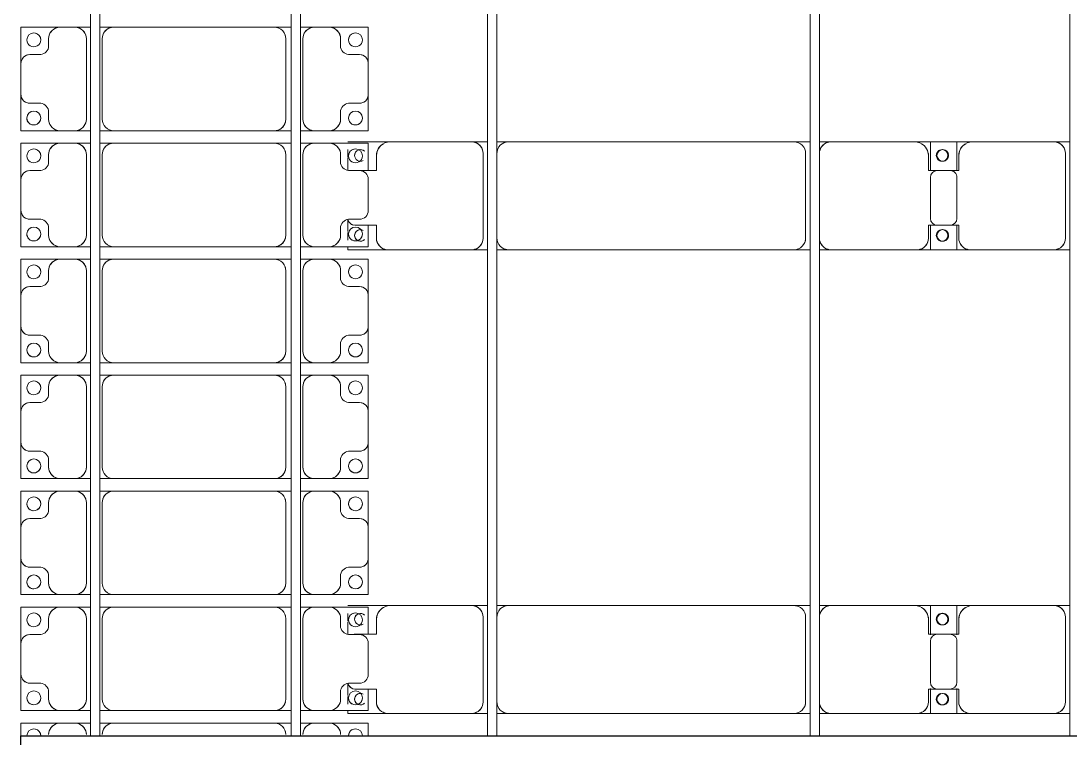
# Model space of a CAD drawing. Header units: millimetres. Extents: x -248177 to 167033, y 156986 to 268923.
# Drawn here: x -241154 to -236632, y 190400 to 193500 of the extents above; entities that cross this region are included whole.
import ezdxf

# ---------------------------------------------------------------- set-up
doc = ezdxf.new("R2010")
doc.units = ezdxf.units.MM
for name, color, linetype, lineweight in [('A-DETL-MBND', 5, 'Continuous', 9), ('A-GENM', 13, 'Continuous', 9), ('S-BEAM', 12, 'Continuous', 9)]:
    doc.layers.add(name, color=color, linetype=linetype, lineweight=lineweight)

# ---------------------------------------------------------------- blocks, each defined once
blk = doc.blocks.new('Dai phaodi lai - DẢI PHAO ĐI LẠI-17681-BỐ TRÍ KHUNG KẾT CẤU BÈ PIN 02')
at = {"layer": 'A-GENM', "color": 7}
for p, q in [((41276.8, 748.4), (41433.1, 748.4)), ((41276.8, 579.3), (41276.8, 748.4)), ((41276.8, 748.4), (41276.8, 579.3)), ((41433.1, 748.4), (41276.8, 748.4)), ((41566.9, 748.4), (41433.1, 748.4)), ((41566.9, 748.4), (41723.2, 748.4)), ((41723.2, 748.4), (41566.9, 748.4)), ((41723.2, 748.4), (41723.2, 579.3)), ((41723.2, 579.3), (41723.2, 748.4)), ((41776.8, 748.4), (41894.6, 748.4)), ((41776.8, 579.3), (41776.8, 748.4)), ((41776.8, 748.4), (41776.8, 579.3)), ((41894.6, 748.4), (41776.8, 748.4)), ((42066.9, 748.4), (41933.1, 748.4)), ((42131.1, 748.4), (42223.2, 748.4)), ((42223.2, 748.4), (42131.1, 748.4)), ((42223.2, 748.4), (42223.2, 579.3)), ((42223.2, 579.3), (42223.2, 748.4)), ((42276.8, 748.4), (42433.1, 748.4)), ((42276.8, 579.3), (42276.8, 748.4)), ((42276.8, 748.4), (42276.8, 579.3)), ((42433.1, 748.4), (42276.8, 748.4)), ((42566.9, 748.4), (42433.1, 748.4)), ((42566.9, 748.4), (42723.2, 748.4)), ((42723.2, 748.4), (42566.9, 748.4)), ((42723.2, 748.4), (42723.2, 579.3)), ((42723.2, 579.3), (42723.2, 748.4)), ((42776.8, 748.4), (42933.1, 748.4)), ((42776.8, 579.3), (42776.8, 748.4)), ((42776.8, 748.4), (42776.8, 579.3)), ((42933.1, 748.4), (42776.8, 748.4)), ((43066.9, 748.4), (42933.1, 748.4)), ((43066.9, 748.4), (43223.2, 748.4)), ((43223.2, 748.4), (43066.9, 748.4)), ((43223.2, 748.4), (43223.2, 579.3)), ((43223.2, 579.3), (43223.2, 748.4)), ((43276.8, 748.4), (43433.1, 748.4)), ((43276.8, 579.3), (43276.8, 748.4)), ((43276.8, 748.4), (43276.8, 579.3)), ((43433.1, 748.4), (43276.8, 748.4)), ((43566.9, 748.4), (43433.1, 748.4)), ((43566.9, 748.4), (43723.2, 748.4)), ((43723.2, 748.4), (43566.9, 748.4)), ((43723.2, 748.4), (43723.2, 579.3)), ((43723.2, 579.3), (43723.2, 748.4)), ((43776.8, 748.4), (43893.8, 748.4)), ((43776.8, 579.3), (43776.8, 748.4)), ((43776.8, 748.4), (43776.8, 579.3)), ((43893.8, 748.4), (43776.8, 748.4)), ((44066.9, 748.4), (43933.1, 748.4)), ((44130.2, 748.4), (44223.2, 748.4)), ((44223.2, 748.4), (44130.2, 748.4)), ((44223.2, 748.4), (44223.2, 579.3)), ((44223.2, 579.3), (44223.2, 748.4)), ((44276.8, 748.4), (44331.2, 748.4)), ((44276.8, 579.3), (44276.8, 748.4)), ((44276.8, 748.4), (44276.8, 579.3)), ((44331.2, 748.4), (44276.8, 748.4)), ((41395.1, 710.4), (41395.1, 670.7)), ((41604.9, 670.7), (41604.9, 710.4)), ((41895.1, 710.4), (41895.1, 670.7)), ((42104.9, 670.7), (42104.9, 710.4)), ((42395.1, 710.4), (42395.1, 670.7)), ((42604.9, 670.7), (42604.9, 710.4)), ((42895.1, 710.4), (42895.1, 670.7)), ((43104.9, 670.7), (43104.9, 710.4)), ((43395.1, 710.4), (43395.1, 670.7)), ((43604.9, 670.7), (43604.9, 710.4)), ((43895.1, 710.4), (43895.1, 670.7)), ((44104.9, 670.7), (44104.9, 710.4)), ((41364.3, 629.3), (41326.8, 629.3)), ((41673.2, 629.3), (41635.7, 629.3)), ((41864.3, 629.3), (41826.8, 629.3)), ((42173.2, 629.3), (42135.7, 629.3)), ((42364.3, 629.3), (42326.8, 629.3)), ((42673.2, 629.3), (42635.7, 629.3)), ((42864.3, 629.3), (42826.8, 629.3)), ((43173.2, 629.3), (43135.7, 629.3)), ((43364.3, 629.3), (43326.8, 629.3)), ((43673.2, 629.3), (43635.7, 629.3)), ((43864.3, 629.3), (43826.8, 629.3)), ((44173.2, 629.3), (44135.7, 629.3)), ((41276.8, 579.3), (41276.8, 516.7)), ((41723.2, 516.7), (41723.2, 579.3)), ((41776.8, 579.3), (41776.8, 516.7)), ((42223.2, 516.7), (42223.2, 579.3)), ((42276.8, 579.3), (42276.8, 516.7)), ((42723.2, 516.7), (42723.2, 579.3)), ((42776.8, 579.3), (42776.8, 516.7)), ((43223.2, 516.7), (43223.2, 579.3)), ((43276.8, 579.3), (43276.8, 516.7)), ((43723.2, 516.7), (43723.2, 579.3)), ((43776.8, 579.3), (43776.8, 516.7)), ((44223.2, 516.7), (44223.2, 579.3)), ((44276.8, 579.3), (44276.8, 516.7)), ((41276.8, 456.7), (41276.8, 516.7)), ((41276.8, 456.7), (41276.8, 516.7)), ((41723.2, 516.7), (41723.2, 456.7)), ((41723.2, 516.7), (41723.2, 456.7)), ((41776.8, 456.7), (41776.8, 516.7)), ((41776.8, 456.7), (41776.8, 516.7)), ((42223.2, 516.7), (42223.2, 456.7)), ((42223.2, 516.7), (42223.2, 456.7)), ((42276.8, 456.7), (42276.8, 516.7)), ((42276.8, 456.7), (42276.8, 516.7)), ((42723.2, 516.7), (42723.2, 456.7)), ((42723.2, 516.7), (42723.2, 456.7)), ((42776.8, 456.7), (42776.8, 516.7)), ((42776.8, 456.7), (42776.8, 516.7)), ((43223.2, 516.7), (43223.2, 456.7)), ((43223.2, 516.7), (43223.2, 456.7)), ((43276.8, 456.7), (43276.8, 516.7)), ((43276.8, 456.7), (43276.8, 516.7)), ((43723.2, 516.7), (43723.2, 456.7)), ((43723.2, 516.7), (43723.2, 456.7)), ((43776.8, 456.7), (43776.8, 516.7)), ((43776.8, 456.7), (43776.8, 516.7)), ((44223.2, 516.7), (44223.2, 456.7)), ((44223.2, 516.7), (44223.2, 456.7)), ((44276.8, 456.7), (44276.8, 516.7)), ((44276.8, 456.7), (44276.8, 516.7)), ((41326.8, 466.7), (41673.2, 466.7)), ((41826.8, 466.7), (42173.2, 466.7)), ((42326.8, 466.7), (42673.2, 466.7)), ((42826.8, 466.7), (43173.2, 466.7)), ((43326.8, 466.7), (43673.2, 466.7)), ((43826.8, 466.7), (44173.2, 466.7)), ((41276.8, 343.3), (41276.8, 416.7)), ((41276.8, 343.3), (41276.8, 416.7)), ((41723.2, 416.7), (41723.2, 343.3)), ((41723.2, 416.7), (41723.2, 343.3)), ((41776.8, 343.3), (41776.8, 416.7)), ((41776.8, 343.3), (41776.8, 416.7)), ((42223.2, 416.7), (42223.2, 343.3)), ((42223.2, 416.7), (42223.2, 343.3)), ((42276.8, 343.3), (42276.8, 416.7)), ((42276.8, 343.3), (42276.8, 416.7)), ((42723.2, 416.7), (42723.2, 343.3)), ((42723.2, 416.7), (42723.2, 343.3)), ((42776.8, 343.3), (42776.8, 416.7)), ((42776.8, 343.3), (42776.8, 416.7)), ((43223.2, 416.7), (43223.2, 343.3)), ((43223.2, 416.7), (43223.2, 343.3)), ((43276.8, 343.3), (43276.8, 416.7)), ((43276.8, 343.3), (43276.8, 416.7)), ((43723.2, 416.7), (43723.2, 343.3)), ((43723.2, 416.7), (43723.2, 343.3)), ((43776.8, 343.3), (43776.8, 416.7)), ((43776.8, 343.3), (43776.8, 416.7)), ((44223.2, 416.7), (44223.2, 343.3)), ((44223.2, 416.7), (44223.2, 343.3)), ((44276.8, 343.3), (44276.8, 416.7)), ((44276.8, 343.3), (44276.8, 416.7)), ((41673.2, 393.3), (41326.8, 393.3)), ((42173.2, 393.3), (41826.8, 393.3)), ((42673.2, 393.3), (42326.8, 393.3)), ((43173.2, 393.3), (42826.8, 393.3)), ((43673.2, 393.3), (43326.8, 393.3)), ((44173.2, 393.3), (43826.8, 393.3)), ((41276.8, 343.3), (41276.8, -348.3)), ((41723.2, -348.3), (41723.2, 343.3)), ((41776.8, 343.3), (41776.8, -348.3)), ((42223.2, -348.3), (42223.2, 343.3)), ((42276.8, 343.3), (42276.8, -348.3)), ((42723.2, -348.3), (42723.2, 343.3)), ((42776.8, 343.3), (42776.8, -348.3)), ((43223.2, -348.3), (43223.2, 343.3)), ((43276.8, 343.3), (43276.8, -348.3)), ((43723.2, -348.3), (43723.2, 343.3)), ((43776.8, 343.3), (43776.8, -348.3)), ((44223.2, -348.3), (44223.2, 343.3)), ((44276.8, 343.3), (44276.8, -348.3)), ((41276.8, -408.3), (41276.8, -348.3)), ((41276.8, -408.3), (41276.8, -348.3)), ((41723.2, -348.3), (41723.2, -408.3)), ((41723.2, -348.3), (41723.2, -408.3)), ((41776.8, -408.3), (41776.8, -348.3)), ((41776.8, -408.3), (41776.8, -348.3)), ((42223.2, -348.3), (42223.2, -408.3)), ((42223.2, -348.3), (42223.2, -408.3)), ((42276.8, -408.3), (42276.8, -348.3)), ((42276.8, -408.3), (42276.8, -348.3)), ((42723.2, -348.3), (42723.2, -408.3)), ((42723.2, -348.3), (42723.2, -408.3)), ((42776.8, -408.3), (42776.8, -348.3)), ((42776.8, -408.3), (42776.8, -348.3)), ((43223.2, -348.3), (43223.2, -408.3)), ((43223.2, -348.3), (43223.2, -408.3)), ((43276.8, -408.3), (43276.8, -348.3)), ((43276.8, -408.3), (43276.8, -348.3)), ((43723.2, -348.3), (43723.2, -408.3)), ((43723.2, -348.3), (43723.2, -408.3)), ((43776.8, -408.3), (43776.8, -348.3)), ((43776.8, -408.3), (43776.8, -348.3)), ((44223.2, -348.3), (44223.2, -408.3)), ((44223.2, -348.3), (44223.2, -408.3)), ((44276.8, -408.3), (44276.8, -348.3)), ((44276.8, -408.3), (44276.8, -348.3)), ((41326.8, -398.3), (41673.2, -398.3)), ((41826.8, -398.3), (42173.2, -398.3)), ((42326.8, -398.3), (42673.2, -398.3)), ((42826.8, -398.3), (43173.2, -398.3)), ((43326.8, -398.3), (43673.2, -398.3)), ((43826.8, -398.3), (44173.2, -398.3)), ((41276.8, -516.7), (41276.8, -448.3)), ((41276.8, -516.7), (41276.8, -448.3)), ((41723.2, -448.3), (41723.2, -516.7)), ((41723.2, -448.3), (41723.2, -516.7)), ((41776.8, -516.7), (41776.8, -448.3)), ((41776.8, -516.7), (41776.8, -448.3)), ((42223.2, -448.3), (42223.2, -516.7)), ((42223.2, -448.3), (42223.2, -516.7)), ((42276.8, -516.7), (42276.8, -448.3)), ((42276.8, -516.7), (42276.8, -448.3)), ((42723.2, -448.3), (42723.2, -516.7)), ((42723.2, -448.3), (42723.2, -516.7)), ((42776.8, -516.7), (42776.8, -448.3)), ((42776.8, -516.7), (42776.8, -448.3)), ((43223.2, -448.3), (43223.2, -516.7)), ((43223.2, -448.3), (43223.2, -516.7)), ((43276.8, -516.7), (43276.8, -448.3)), ((43276.8, -516.7), (43276.8, -448.3)), ((43723.2, -448.3), (43723.2, -516.7)), ((43723.2, -448.3), (43723.2, -516.7)), ((43776.8, -516.7), (43776.8, -448.3)), ((43776.8, -516.7), (43776.8, -448.3)), ((44223.2, -448.3), (44223.2, -516.7)), ((44223.2, -448.3), (44223.2, -516.7)), ((44276.8, -516.7), (44276.8, -448.3)), ((44276.8, -516.7), (44276.8, -448.3)), ((41673.2, -466.7), (41326.8, -466.7)), ((42173.2, -466.7), (41826.8, -466.7)), ((42673.2, -466.7), (42326.8, -466.7)), ((43173.2, -466.7), (42826.8, -466.7)), ((43673.2, -466.7), (43326.8, -466.7)), ((44173.2, -466.7), (43826.8, -466.7)), ((41276.8, -516.7), (41276.8, -579.3)), ((41723.2, -579.3), (41723.2, -516.7)), ((41776.8, -516.7), (41776.8, -579.3)), ((42223.2, -579.3), (42223.2, -516.7)), ((42276.8, -516.7), (42276.8, -579.3)), ((42723.2, -579.3), (42723.2, -516.7)), ((42776.8, -516.7), (42776.8, -579.3)), ((43223.2, -579.3), (43223.2, -516.7)), ((43276.8, -516.7), (43276.8, -579.3)), ((43723.2, -579.3), (43723.2, -516.7)), ((43776.8, -516.7), (43776.8, -579.3)), ((44223.2, -579.3), (44223.2, -516.7)), ((44276.8, -516.7), (44276.8, -579.3)), ((41276.8, -748.4), (41276.8, -579.3)), ((41276.8, -579.3), (41276.8, -748.4)), ((41723.2, -579.3), (41723.2, -748.4)), ((41723.2, -748.4), (41723.2, -579.3)), ((41776.8, -748.4), (41776.8, -579.3)), ((41776.8, -579.3), (41776.8, -748.4)), ((42223.2, -579.3), (42223.2, -748.4)), ((42223.2, -748.4), (42223.2, -579.3)), ((42276.8, -748.4), (42276.8, -579.3)), ((42276.8, -579.3), (42276.8, -748.4)), ((42723.2, -579.3), (42723.2, -748.4)), ((42723.2, -748.4), (42723.2, -579.3)), ((42776.8, -748.4), (42776.8, -579.3)), ((42776.8, -579.3), (42776.8, -748.4)), ((43223.2, -579.3), (43223.2, -748.4)), ((43223.2, -748.4), (43223.2, -579.3)), ((43276.8, -748.4), (43276.8, -579.3)), ((43276.8, -579.3), (43276.8, -748.4)), ((43723.2, -579.3), (43723.2, -748.4)), ((43723.2, -748.4), (43723.2, -579.3)), ((43776.8, -748.4), (43776.8, -579.3)), ((43776.8, -579.3), (43776.8, -748.4)), ((44223.2, -579.3), (44223.2, -748.4)), ((44223.2, -748.4), (44223.2, -579.3)), ((44276.8, -748.4), (44276.8, -579.3)), ((44276.8, -579.3), (44276.8, -748.4)), ((41326.8, -629.3), (41364.3, -629.3)), ((41635.7, -629.3), (41673.2, -629.3)), ((41826.8, -629.3), (41864.3, -629.3)), ((42135.7, -629.3), (42173.2, -629.3)), ((42326.8, -629.3), (42364.3, -629.3)), ((42635.7, -629.3), (42673.2, -629.3)), ((42826.8, -629.3), (42864.3, -629.3)), ((43135.7, -629.3), (43173.2, -629.3)), ((43326.8, -629.3), (43364.3, -629.3)), ((43635.7, -629.3), (43673.2, -629.3)), ((43826.8, -629.3), (43864.3, -629.3)), ((44135.7, -629.3), (44173.2, -629.3)), ((41395.1, -670.7), (41395.1, -710.4)), ((41604.9, -710.4), (41604.9, -670.7)), ((41895.1, -670.7), (41895.1, -710.4)), ((42104.9, -710.4), (42104.9, -670.7)), ((42395.1, -670.7), (42395.1, -710.4)), ((42604.9, -710.4), (42604.9, -670.7)), ((42895.1, -670.7), (42895.1, -710.4)), ((43104.9, -710.4), (43104.9, -670.7)), ((43395.1, -670.7), (43395.1, -710.4)), ((43604.9, -710.4), (43604.9, -670.7)), ((43895.1, -670.7), (43895.1, -710.4)), ((44104.9, -710.4), (44104.9, -670.7)), ((41433.1, -748.4), (41276.8, -748.4)), ((41276.8, -748.4), (41433.1, -748.4)), ((41433.1, -748.4), (41566.9, -748.4)), ((41723.2, -748.4), (41566.9, -748.4)), ((41566.9, -748.4), (41723.2, -748.4)), ((41933.1, -748.4), (41776.8, -748.4)), ((41776.8, -748.4), (41933.1, -748.4)), ((41933.1, -748.4), (42066.9, -748.4)), ((42223.2, -748.4), (42066.9, -748.4)), ((42066.9, -748.4), (42223.2, -748.4)), ((42433.1, -748.4), (42276.8, -748.4)), ((42276.8, -748.4), (42433.1, -748.4)), ((42433.1, -748.4), (42566.9, -748.4)), ((42723.2, -748.4), (42566.9, -748.4)), ((42566.9, -748.4), (42723.2, -748.4)), ((42933.1, -748.4), (42776.8, -748.4)), ((42776.8, -748.4), (42933.1, -748.4)), ((42933.1, -748.4), (43066.9, -748.4)), ((43223.2, -748.4), (43066.9, -748.4)), ((43066.9, -748.4), (43223.2, -748.4)), ((43433.1, -748.4), (43276.8, -748.4)), ((43276.8, -748.4), (43433.1, -748.4)), ((43433.1, -748.4), (43566.9, -748.4)), ((43723.2, -748.4), (43566.9, -748.4)), ((43566.9, -748.4), (43723.2, -748.4)), ((43933.1, -748.4), (43776.8, -748.4)), ((43776.8, -748.4), (43933.1, -748.4)), ((43933.1, -748.4), (44066.9, -748.4)), ((44223.2, -748.4), (44066.9, -748.4)), ((44066.9, -748.4), (44223.2, -748.4)), ((44331.2, -748.4), (44276.8, -748.4)), ((44276.8, -748.4), (44331.2, -748.4))]:
    blk.add_line(p, q, dxfattribs=at)
for centre, radius, start, end in [((41433.1, 710.4), 38, 90, 180), ((41433.1, 710.4), 38, 90, 180), ((41433.1, 710.4), 38, 120, 180), ((41433.1, 710.4), 38, 120, 180), ((41433.1, 710.4), 38, 90, 105), ((41433.1, 710.4), 38, 90, 105), ((41566.9, 710.4), 38, 0, 90), ((41566.9, 710.4), 38, 75, 90), ((41566.9, 710.4), 38, 0, 90), ((41566.9, 710.4), 38, 75, 90), ((41566.9, 710.4), 38, 0, 60), ((41566.9, 710.4), 38, 0, 60), ((41933.1, 710.4), 38, 90, 180), ((42066.9, 710.4), 38, 0, 90), ((42433.1, 710.4), 38, 90, 180), ((42433.1, 710.4), 38, 90, 180), ((42433.1, 710.4), 38, 120, 180), ((42433.1, 710.4), 38, 120, 180), ((42433.1, 710.4), 38, 90, 105), ((42433.1, 710.4), 38, 90, 105), ((42566.9, 710.4), 38, 0, 90), ((42566.9, 710.4), 38, 75, 90), ((42566.9, 710.4), 38, 0, 90), ((42566.9, 710.4), 38, 75, 90), ((42566.9, 710.4), 38, 0, 60), ((42566.9, 710.4), 38, 0, 60), ((42933.1, 710.4), 38, 90, 180), ((42933.1, 710.4), 38, 90, 180), ((42933.1, 710.4), 38, 120, 180), ((42933.1, 710.4), 38, 120, 180), ((42933.1, 710.4), 38, 90, 105), ((42933.1, 710.4), 38, 90, 105), ((43066.9, 710.4), 38, 0, 90), ((43066.9, 710.4), 38, 75, 90), ((43066.9, 710.4), 38, 0, 90), ((43066.9, 710.4), 38, 75, 90), ((43066.9, 710.4), 38, 0, 60), ((43066.9, 710.4), 38, 0, 60), ((43433.1, 710.4), 38, 90, 180), ((43433.1, 710.4), 38, 90, 180), ((43433.1, 710.4), 38, 120, 180), ((43433.1, 710.4), 38, 120, 180), ((43433.1, 710.4), 38, 90, 105), ((43433.1, 710.4), 38, 90, 105), ((43566.9, 710.4), 38, 0, 90), ((43566.9, 710.4), 38, 75, 90), ((43566.9, 710.4), 38, 0, 90), ((43566.9, 710.4), 38, 75, 90), ((43566.9, 710.4), 38, 0, 60), ((43566.9, 710.4), 38, 0, 60), ((43933.1, 710.4), 38, 90, 180), ((44066.9, 710.4), 38, 360, 90), ((41331.6, 693.3), 30, 90, 270), ((41331.6, 693.3), 30, 90, 180), ((41331.6, 693.3), 30, 195, 270), ((41331.6, 693.3), 30, 270, 90), ((41331.6, 693.3), 30, 270, 90), ((41668.4, 693.3), 30, 90, 270), ((41668.4, 693.3), 30, 90, 270), ((41668.4, 693.3), 30, 270, 90), ((41668.4, 693.3), 30, 0, 90), ((41668.4, 693.3), 30, 270, 345), ((41831.6, 693.3), 30, 90, 270), ((41831.6, 693.3), 30, 90, 180), ((41831.6, 693.3), 30, 195, 270), ((41831.6, 693.3), 30, 270, 90), ((41831.6, 693.3), 30, 270, 90), ((42168.4, 693.3), 30, 90, 270), ((42168.4, 693.3), 30, 90, 270), ((42168.4, 693.3), 30, 270, 90), ((42168.4, 693.3), 30, 0, 90), ((42168.4, 693.3), 30, 270, 345), ((42331.6, 693.3), 30, 90, 270), ((42331.6, 693.3), 30, 90, 180), ((42331.6, 693.3), 30, 195, 270), ((42331.6, 693.3), 30, 270, 90), ((42331.6, 693.3), 30, 270, 90), ((42668.4, 693.3), 30, 90, 270), ((42668.4, 693.3), 30, 90, 270), ((42668.4, 693.3), 30, 270, 90), ((42668.4, 693.3), 30, 0, 90), ((42668.4, 693.3), 30, 270, 345), ((42831.6, 693.3), 30, 90, 270), ((42831.6, 693.3), 30, 90, 180), ((42831.6, 693.3), 30, 195, 270), ((42831.6, 693.3), 30, 270, 90), ((42831.6, 693.3), 30, 270, 90), ((43168.4, 693.3), 30, 90, 270), ((43168.4, 693.3), 30, 90, 270), ((43168.4, 693.3), 30, 270, 90), ((43168.4, 693.3), 30, 360, 90), ((43168.4, 693.3), 30, 270, 345), ((43331.6, 693.3), 30, 90, 270), ((43331.6, 693.3), 30, 90, 180), ((43331.6, 693.3), 30, 195, 270), ((43331.6, 693.3), 30, 270, 90), ((43331.6, 693.3), 30, 285, 90), ((43668.4, 693.3), 30, 90, 270), ((43668.4, 693.3), 30, 90, 270), ((43668.4, 693.3), 30, 270, 90), ((43668.4, 693.3), 30, 0, 90), ((43668.4, 693.3), 30, 270, 345), ((43831.6, 693.3), 30, 90, 270), ((43831.6, 693.3), 30, 90, 180), ((43831.6, 693.3), 30, 195, 270), ((43831.6, 693.3), 30, 270, 90), ((43831.6, 693.3), 30, 270, 90), ((44168.4, 693.3), 30, 90, 270), ((44168.4, 693.3), 30, 90, 270), ((44168.4, 693.3), 30, 270, 90), ((44168.4, 693.3), 30, 0, 90), ((44168.4, 693.3), 30, 270, 345), ((44331.6, 693.3), 30, 90, 270), ((44331.6, 693.3), 30, 90, 180), ((44331.6, 693.3), 30, 195, 270), ((41355.2, 668.2), 40, 283.1885, 3.5081), ((41644.8, 668.2), 40, 176.4919, 256.8115), ((41855.2, 668.2), 40, 283.1885, 3.5081), ((42144.8, 668.2), 40, 176.4919, 256.8115), ((42355.2, 668.2), 40, 283.1885, 3.5081), ((42644.8, 668.2), 40, 176.4919, 256.8115), ((42855.2, 668.2), 40, 283.1885, 3.5081), ((43144.8, 668.2), 40, 176.4919, 256.8115), ((43331.6, 693.3), 30, 270, 278.2823), ((43355.2, 668.2), 40, 283.1885, 3.5081), ((43644.8, 668.2), 40, 176.4919, 256.8115), ((43855.2, 668.2), 40, 283.1885, 3.5081), ((44144.8, 668.2), 40, 176.4919, 256.8115), ((41326.8, 579.3), 50, 90, 180), ((41326.8, 579.3), 50, 90, 165), ((41673.2, 579.3), 50, 0, 90), ((41673.2, 579.3), 50, 15, 90), ((41826.8, 579.3), 50, 90, 180), ((41826.8, 579.3), 50, 90, 165), ((42173.2, 579.3), 50, 0, 90), ((42173.2, 579.3), 50, 15, 90), ((42326.8, 579.3), 50, 90, 180), ((42326.8, 579.3), 50, 90, 165), ((42673.2, 579.3), 50, 360, 90), ((42673.2, 579.3), 50, 15, 90), ((42826.8, 579.3), 50, 90, 180), ((42826.8, 579.3), 50, 90, 165), ((43173.2, 579.3), 50, 0, 90), ((43173.2, 579.3), 50, 15, 90), ((43326.8, 579.3), 50, 90, 180), ((43326.8, 579.3), 50, 90, 165), ((43673.2, 579.3), 50, 0, 90), ((43673.2, 579.3), 50, 15, 90), ((43826.8, 579.3), 50, 90, 180), ((43826.8, 579.3), 50, 90, 165), ((44173.2, 579.3), 50, 0, 90), ((44173.2, 579.3), 50, 15, 90), ((44326.8, 579.3), 50, 90, 180), ((44326.8, 579.3), 50, 90, 165), ((41326.8, 516.7), 50, 180, 270), ((41326.8, 516.7), 50, 195, 270), ((41673.2, 516.7), 50, 270, 360), ((41673.2, 516.7), 50, 270, 345), ((41826.8, 516.7), 50, 180, 270), ((41826.8, 516.7), 50, 195, 270), ((42173.2, 516.7), 50, 270, 0), ((42173.2, 516.7), 50, 270, 345), ((42326.8, 516.7), 50, 180, 270), ((42326.8, 516.7), 50, 195, 270), ((42673.2, 516.7), 50, 270, 360), ((42673.2, 516.7), 50, 270, 345), ((42826.8, 516.7), 50, 180, 270), ((42826.8, 516.7), 50, 195, 270), ((43173.2, 516.7), 50, 270, 360), ((43173.2, 516.7), 50, 270, 345), ((43326.8, 516.7), 50, 180, 270), ((43326.8, 516.7), 50, 195, 270), ((43673.2, 516.7), 50, 270, 0), ((43673.2, 516.7), 50, 270, 345), ((43826.8, 516.7), 50, 180, 270), ((43826.8, 516.7), 50, 195, 270), ((44173.2, 516.7), 50, 270, 360), ((44173.2, 516.7), 50, 270, 345), ((44326.8, 516.7), 50, 180, 270), ((44326.8, 516.7), 50, 195, 270), ((41326.8, 343.3), 50, 90, 180), ((41326.8, 343.3), 50, 150, 180), ((41326.8, 343.3), 50, 105, 135), ((41673.2, 343.3), 50, 360, 90), ((41673.2, 343.3), 50, 360, 75), ((41826.8, 343.3), 50, 90, 180), ((41826.8, 343.3), 50, 150, 180), ((41826.8, 343.3), 50, 105, 135), ((42173.2, 343.3), 50, 360, 90), ((42173.2, 343.3), 50, 360, 75), ((42326.8, 343.3), 50, 90, 180), ((42326.8, 343.3), 50, 150, 180), ((42326.8, 343.3), 50, 105, 135), ((42673.2, 343.3), 50, 360, 90), ((42673.2, 343.3), 50, 360, 75), ((42826.8, 343.3), 50, 90, 180), ((42826.8, 343.3), 50, 150, 180), ((42826.8, 343.3), 50, 105, 135), ((43173.2, 343.3), 50, 0, 90), ((43173.2, 343.3), 50, 0, 75), ((43326.8, 343.3), 50, 90, 180), ((43326.8, 343.3), 50, 150, 180), ((43326.8, 343.3), 50, 105, 135), ((43673.2, 343.3), 50, 0, 90), ((43673.2, 343.3), 50, 360, 75), ((43826.8, 343.3), 50, 90, 180), ((43826.8, 343.3), 50, 150, 180), ((43826.8, 343.3), 50, 105, 135), ((44173.2, 343.3), 50, 360, 90), ((44173.2, 343.3), 50, 360, 75), ((44326.8, 343.3), 50, 90, 180), ((44326.8, 343.3), 50, 150, 180), ((44326.8, 343.3), 50, 105, 135), ((41326.8, -348.3), 50, 180, 270), ((41326.8, -348.3), 50, 195, 270), ((41673.2, -348.3), 50, 270, 0), ((41673.2, -348.3), 50, 270, 0), ((41826.8, -348.3), 50, 180, 270), ((41826.8, -348.3), 50, 195, 270), ((42173.2, -348.3), 50, 270, 0), ((42173.2, -348.3), 50, 270, 0), ((42326.8, -348.3), 50, 180, 270), ((42326.8, -348.3), 50, 195, 270), ((42673.2, -348.3), 50, 270, 360), ((42673.2, -348.3), 50, 270, 360), ((42826.8, -348.3), 50, 180, 270), ((42826.8, -348.3), 50, 195, 270), ((43173.2, -348.3), 50, 270, 360), ((43173.2, -348.3), 50, 270, 360), ((43326.8, -348.3), 50, 180, 270), ((43326.8, -348.3), 50, 195, 270), ((43673.2, -348.3), 50, 270, 0), ((43673.2, -348.3), 50, 270, 0), ((43826.8, -348.3), 50, 180, 270), ((43826.8, -348.3), 50, 195, 270), ((44173.2, -348.3), 50, 270, 360), ((44173.2, -348.3), 50, 270, 360), ((44326.8, -348.3), 50, 180, 270), ((44326.8, -348.3), 50, 195, 270), ((41326.8, -516.7), 50, 90, 180), ((41326.8, -516.7), 50, 90, 165), ((41673.2, -516.7), 50, 360, 90), ((41673.2, -516.7), 50, 15, 90), ((41826.8, -516.7), 50, 90, 180), ((41826.8, -516.7), 50, 90, 165), ((42173.2, -516.7), 50, 0, 90), ((42173.2, -516.7), 50, 15, 90), ((42326.8, -516.7), 50, 90, 180), ((42326.8, -516.7), 50, 90, 165), ((42673.2, -516.7), 50, 360, 90), ((42673.2, -516.7), 50, 15, 90), ((42826.8, -516.7), 50, 90, 180), ((42826.8, -516.7), 50, 90, 165), ((43173.2, -516.7), 50, 360, 90), ((43173.2, -516.7), 50, 15, 90), ((43326.8, -516.7), 50, 90, 180), ((43326.8, -516.7), 50, 90, 165), ((43673.2, -516.7), 50, 360, 90), ((43673.2, -516.7), 50, 15, 90), ((43826.8, -516.7), 50, 90, 180), ((43826.8, -516.7), 50, 90, 165), ((44173.2, -516.7), 50, 0, 90), ((44173.2, -516.7), 50, 15, 90), ((44326.8, -516.7), 50, 90, 180), ((44326.8, -516.7), 50, 90, 165), ((41326.8, -579.3), 50, 180, 270), ((41673.2, -579.3), 50, 270, 360), ((41826.8, -579.3), 50, 180, 270), ((42173.2, -579.3), 50, 270, 360), ((42326.8, -579.3), 50, 180, 270), ((42673.2, -579.3), 50, 270, 360), ((42826.8, -579.3), 50, 180, 270), ((43173.2, -579.3), 50, 270, 360), ((43326.8, -579.3), 50, 180, 270), ((43673.2, -579.3), 50, 270, 360), ((43826.8, -579.3), 50, 180, 270), ((44173.2, -579.3), 50, 270, 0), ((44326.8, -579.3), 50, 180, 270), ((41326.8, -579.3), 50, 195, 270), ((41355.2, -668.2), 40, 356.4919, 76.8115), ((41644.8, -668.2), 40, 103.1885, 183.5081), ((41673.2, -579.3), 50, 270, 345), ((41826.8, -579.3), 50, 195, 270), ((41855.2, -668.2), 40, 356.4919, 76.8115), ((42144.8, -668.2), 40, 103.1885, 183.5081), ((42173.2, -579.3), 50, 270, 345), ((42326.8, -579.3), 50, 195, 270), ((42355.2, -668.2), 40, 356.4919, 76.8115), ((42644.8, -668.2), 40, 103.1885, 183.5081), ((42673.2, -579.3), 50, 270, 345), ((42826.8, -579.3), 50, 195, 270), ((42855.2, -668.2), 40, 356.4919, 76.8115), ((43144.8, -668.2), 40, 103.1885, 183.5081), ((43173.2, -579.3), 50, 270, 345), ((43326.8, -579.3), 50, 195, 270), ((43355.2, -668.2), 40, 356.4919, 76.8115), ((43644.8, -668.2), 40, 103.1885, 183.5081), ((43673.2, -579.3), 50, 270, 345), ((43826.8, -579.3), 50, 195, 270), ((43855.2, -668.2), 40, 356.4919, 76.8115), ((44144.8, -668.2), 40, 103.1885, 183.5081), ((44173.2, -579.3), 50, 270, 345), ((44326.8, -579.3), 50, 195, 270), ((41331.6, -693.3), 30, 90, 270), ((41331.6, -693.3), 30, 90, 165), ((41331.6, -693.3), 30, 270, 90), ((41331.6, -693.3), 30, 270, 90), ((41668.4, -693.3), 30, 90, 270), ((41668.4, -693.3), 30, 90, 270), ((41668.4, -693.3), 30, 270, 90), ((41668.4, -693.3), 30, 15, 90), ((41831.6, -693.3), 30, 90, 270), ((41831.6, -693.3), 30, 90, 165), ((41831.6, -693.3), 30, 270, 90), ((41831.6, -693.3), 30, 270, 90), ((42168.4, -693.3), 30, 90, 270), ((42168.4, -693.3), 30, 90, 270), ((42168.4, -693.3), 30, 270, 90), ((42168.4, -693.3), 30, 15, 90), ((42331.6, -693.3), 30, 90, 270), ((42331.6, -693.3), 30, 90, 165), ((42331.6, -693.3), 30, 270, 90), ((42331.6, -693.3), 30, 270, 90), ((42668.4, -693.3), 30, 90, 270), ((42668.4, -693.3), 30, 90, 270), ((42668.4, -693.3), 30, 270, 90), ((42668.4, -693.3), 30, 15, 90), ((42831.6, -693.3), 30, 90, 270), ((42831.6, -693.3), 30, 90, 165), ((42831.6, -693.3), 30, 270, 90), ((42831.6, -693.3), 30, 270, 90), ((43168.4, -693.3), 30, 90, 270), ((43168.4, -693.3), 30, 90, 270), ((43168.4, -693.3), 30, 270, 90), ((43168.4, -693.3), 30, 15, 90), ((43331.6, -693.3), 30, 90, 270), ((43331.6, -693.3), 30, 90, 165), ((43331.6, -693.3), 30, 270, 90), ((43331.6, -693.3), 30, 81.7516, 90), ((43331.6, -693.3), 30, 270, 75), ((43668.4, -693.3), 30, 90, 270), ((43668.4, -693.3), 30, 90, 270), ((43668.4, -693.3), 30, 270, 90), ((43668.4, -693.3), 30, 15, 90), ((43831.6, -693.3), 30, 90, 270), ((43831.6, -693.3), 30, 90, 165), ((43831.6, -693.3), 30, 270, 90), ((43831.6, -693.3), 30, 270, 90), ((44168.4, -693.3), 30, 90, 270), ((44168.4, -693.3), 30, 90, 270), ((44168.4, -693.3), 30, 270, 90), ((44168.4, -693.3), 30, 15, 90), ((44331.6, -693.3), 30, 90, 270), ((44331.6, -693.3), 30, 90, 165), ((41331.6, -693.3), 30, 180, 270), ((41433.1, -710.4), 38, 180, 270), ((41433.1, -710.4), 38, 180, 240), ((41433.1, -710.4), 38, 180, 270), ((41433.1, -710.4), 38, 180, 240), ((41566.9, -710.4), 38, 270, 0), ((41566.9, -710.4), 38, 270, 0), ((41566.9, -710.4), 38, 300, 0), ((41566.9, -710.4), 38, 300, 0), ((41668.4, -693.3), 30, 270, 0), ((41831.6, -693.3), 30, 180, 270), ((41933.1, -710.4), 38, 180, 270), ((41933.1, -710.4), 38, 180, 240), ((41933.1, -710.4), 38, 180, 270), ((41933.1, -710.4), 38, 180, 240), ((42066.9, -710.4), 38, 270, 360), ((42066.9, -710.4), 38, 270, 360), ((42066.9, -710.4), 38, 300, 360), ((42066.9, -710.4), 38, 300, 360), ((42168.4, -693.3), 30, 270, 0), ((42331.6, -693.3), 30, 180, 270), ((42433.1, -710.4), 38, 180, 270), ((42433.1, -710.4), 38, 180, 240), ((42433.1, -710.4), 38, 180, 270), ((42433.1, -710.4), 38, 180, 240), ((42566.9, -710.4), 38, 270, 0), ((42566.9, -710.4), 38, 270, 0), ((42566.9, -710.4), 38, 300, 0), ((42566.9, -710.4), 38, 300, 0), ((42668.4, -693.3), 30, 270, 360), ((42831.6, -693.3), 30, 180, 270), ((42933.1, -710.4), 38, 180, 270), ((42933.1, -710.4), 38, 180, 240), ((42933.1, -710.4), 38, 180, 270), ((42933.1, -710.4), 38, 180, 240), ((43066.9, -710.4), 38, 270, 0), ((43066.9, -710.4), 38, 270, 0), ((43066.9, -710.4), 38, 300, 0), ((43066.9, -710.4), 38, 300, 0), ((43168.4, -693.3), 30, 270, 360), ((43331.6, -693.3), 30, 180, 270), ((43433.1, -710.4), 38, 180, 270), ((43433.1, -710.4), 38, 180, 240), ((43433.1, -710.4), 38, 180, 270), ((43433.1, -710.4), 38, 180, 240), ((43566.9, -710.4), 38, 270, 0), ((43566.9, -710.4), 38, 270, 0), ((43566.9, -710.4), 38, 300, 0), ((43566.9, -710.4), 38, 300, 0), ((43668.4, -693.3), 30, 270, 0), ((43831.6, -693.3), 30, 180, 270), ((43933.1, -710.4), 38, 180, 270), ((43933.1, -710.4), 38, 180, 240), ((43933.1, -710.4), 38, 180, 270), ((43933.1, -710.4), 38, 180, 240), ((44066.9, -710.4), 38, 270, 360), ((44066.9, -710.4), 38, 270, 360), ((44066.9, -710.4), 38, 300, 360), ((44066.9, -710.4), 38, 300, 360), ((44168.4, -693.3), 30, 270, 360), ((44331.6, -693.3), 30, 180, 270), ((41433.1, -710.4), 38, 255, 270), ((41433.1, -710.4), 38, 255, 270), ((41566.9, -710.4), 38, 270, 285), ((41566.9, -710.4), 38, 270, 285), ((41933.1, -710.4), 38, 255, 270), ((41933.1, -710.4), 38, 255, 270), ((42066.9, -710.4), 38, 270, 285), ((42066.9, -710.4), 38, 270, 285), ((42433.1, -710.4), 38, 255, 270), ((42433.1, -710.4), 38, 255, 270), ((42566.9, -710.4), 38, 270, 285), ((42566.9, -710.4), 38, 270, 285), ((42933.1, -710.4), 38, 255, 270), ((42933.1, -710.4), 38, 255, 270), ((43066.9, -710.4), 38, 270, 285), ((43066.9, -710.4), 38, 270, 285), ((43433.1, -710.4), 38, 255, 270), ((43433.1, -710.4), 38, 255, 270), ((43566.9, -710.4), 38, 270, 285), ((43566.9, -710.4), 38, 270, 285), ((43933.1, -710.4), 38, 255, 270), ((43933.1, -710.4), 38, 255, 270), ((44066.9, -710.4), 38, 270, 285), ((44066.9, -710.4), 38, 270, 285)]:
    blk.add_arc(centre, radius, start, end, dxfattribs=at)
blk = doc.blocks.new('Dai phao do pin - DẢI PHAO ĐỠ PIN-V15-BỐ TRÍ KHUNG KẾT CẤU BÈ PIN 02')
at = {"layer": 'A-DETL-MBND', "color": 8}
for p, q in [((-1312.2, 241.6), (-1129.7, 241.6)), ((-1129.7, 241.6), (-1312.2, 241.6)), ((-779.7, 241.6), (-1129.7, 241.6)), ((-779.7, 241.6), (-710.3, 241.6)), ((-779.7, 241.6), (-710.3, 241.6)), ((-670.3, 241.6), (-620.3, 241.6)), ((-670.3, 241.6), (-620.3, 241.6)), ((610.3, 241.6), (-620.3, 241.6)), ((610.3, 241.6), (679.7, 241.6)), ((610.3, 241.6), (679.7, 241.6)), ((719.7, 241.6), (769.7, 241.6)), ((719.7, 241.6), (769.7, 241.6)), ((1129.7, 241.6), (769.7, 241.6)), ((1129.7, 241.6), (1312.2, 241.6)), ((1312.2, 241.6), (1129.7, 241.6)), ((1197.8, 241.6), (1380.3, 241.6)), ((1197.8, 116.2), (1197.8, 241.6)), ((1380.3, 241.6), (1197.8, 241.6)), ((1312.2, 241.6), (1312.2, 116.2)), ((1730.3, 241.6), (1380.3, 241.6)), ((1730.3, 241.6), (1799.7, 241.6)), ((1730.3, 241.6), (1799.7, 241.6)), ((-1312.2, 173.8), (-1312.2, 207.6)), ((-1312.2, 207.6), (-1312.2, 173.8)), ((-1189.7, 181.6), (-1189.7, 118.2)), ((-729.7, -173.4), (-729.7, 191.6)), ((660.3, -173.4), (660.3, 191.6)), ((1189.7, 118.2), (1189.7, 181.6)), ((1320.3, 181.6), (1320.3, 118.2)), ((1780.3, -173.4), (1780.3, 191.6)), ((-1312.2, 117.6), (-1312.2, 170.3)), ((-1312.2, 170.3), (-1312.2, 117.6)), ((-1189.7, 118.2), (-1282.2, 118.2)), ((1282.2, 118.2), (1189.7, 118.2)), ((1320.3, 118.2), (1227.8, 118.2)), ((1197.8, 88.2), (1197.8, -88.2)), ((1312.2, -88.2), (1312.2, 88.2)), ((-1312.2, -146.3), (-1312.2, -93.5)), ((-1312.2, -93.5), (-1312.2, -146.3)), ((-1282.2, -118.2), (-1189.7, -118.2)), ((-1189.7, -118.2), (-1189.7, -173.4)), ((1189.7, -173.4), (1189.7, -118.2)), ((1189.7, -118.2), (1282.2, -118.2)), ((1197.8, -223.4), (1197.8, -116.2)), ((1227.8, -118.2), (1320.3, -118.2)), ((1312.2, -116.2), (1312.2, -223.4)), ((1320.3, -118.2), (1320.3, -173.4)), ((-1312.2, -183.6), (-1312.2, -149.8)), ((-1312.2, -149.8), (-1312.2, -183.6)), ((-1312.2, -223.4), (-1312.2, -210.3)), ((-1312.2, -210.3), (-1312.2, -221.4)), ((-1139.7, -223.4), (-1312.2, -223.4)), ((-1312.2, -223.4), (-1139.7, -223.4)), ((-1139.7, -223.4), (-779.7, -223.4)), ((-710.3, -223.4), (-779.7, -223.4)), ((-710.3, -223.4), (-779.7, -223.4)), ((-620.3, -223.4), (-670.3, -223.4)), ((-620.3, -223.4), (-670.3, -223.4)), ((-620.3, -223.4), (610.3, -223.4)), ((679.7, -223.4), (610.3, -223.4)), ((679.7, -223.4), (610.3, -223.4)), ((769.7, -223.4), (719.7, -223.4)), ((769.7, -223.4), (719.7, -223.4)), ((769.7, -223.4), (1139.7, -223.4)), ((1312.2, -223.4), (1139.7, -223.4)), ((1139.7, -223.4), (1312.2, -223.4)), ((1370.3, -223.4), (1197.8, -223.4)), ((1197.8, -223.4), (1370.3, -223.4)), ((1370.3, -223.4), (1730.3, -223.4)), ((1799.7, -223.4), (1730.3, -223.4)), ((1799.7, -223.4), (1730.3, -223.4))]:
    blk.add_line(p, q, dxfattribs=at)
for centre, radius, start, end in [((-1129.7, 181.6), 60, 90, 180), ((-1129.7, 181.6), 60, 120, 180), ((-779.7, 191.6), 50, 360, 90), ((-779.7, 191.6), 50, 360, 75), ((-620.3, 191.6), 50, 90, 180), ((-620.3, 191.6), 50, 105, 135), ((610.3, 191.6), 50, 360, 90), ((610.3, 191.6), 50, 60, 90), ((769.7, 191.6), 50, 90, 180), ((769.7, 191.6), 50, 105, 180), ((1129.7, 181.6), 60, 360, 90), ((1129.7, 181.6), 60, 360, 60), ((1380.3, 181.6), 60, 90, 180), ((1380.3, 181.6), 60, 120, 180), ((1730.3, 191.6), 50, 360, 90), ((1730.3, 191.6), 50, 360, 75), ((-1258.6, 183.2), 25, 45, 180), ((-1258.6, 183.2), 25, 90, 180), ((-1258.6, 183.2), 25, 180, 300), ((-1258.6, 183.2), 25, 180, 300), ((-1258.6, 183.2), 25, 45, 75), ((-620.3, 191.6), 50, 150, 180), ((610.3, 191.6), 50, 15, 30), ((1248.6, 183.2), 25, 360, 180), ((1248.6, 183.2), 25, 180, 0), ((1248.6, 183.2), 25, 360, 165), ((1251.4, 183.2), 25, 0, 180), ((1251.4, 183.2), 25, 90, 180), ((1251.4, 183.2), 25, 180, 360), ((1251.4, 183.2), 25, 180, 300), ((1248.6, 183.2), 25, 210, 360), ((1251.4, 183.2), 25, 15, 75), ((1251.4, 183.2), 25, 330, 345), ((-1282.2, 88.2), 30, 90, 105), ((1227.8, 88.2), 30, 90, 180), ((1282.2, 88.2), 30, 360, 90), ((1227.8, -88.2), 30, 180, 270), ((1282.2, -88.2), 30, 270, 360), ((-1282.2, -88.2), 30, 195, 270), ((-1282.2, -88.2), 30, 195, 210), ((-1282.2, -88.2), 30, 195, 255), ((-1282.2, -88.2), 30, 195, 210), ((-1282.2, -88.2), 30, 225, 255), ((-1282.2, -88.2), 30, 225, 255), ((-1258.6, -161.8), 25, 60, 180), ((-1258.6, -161.8), 25, 90, 180), ((-1258.6, -161.8), 25, 180, 315), ((-1258.6, -161.8), 25, 180, 270), ((-1258.6, -161.8), 25, 60, 75), ((-1258.6, -161.8), 25, 285, 315), ((-1139.7, -173.4), 50, 180, 270), ((-1139.7, -173.4), 50, 180, 254.0631), ((-779.7, -173.4), 50, 270, 360), ((-779.7, -173.4), 50, 285.9215, 360), ((-620.3, -173.4), 50, 180, 270), ((-620.3, -173.4), 50, 180, 210), ((610.3, -173.4), 50, 270, 360), ((610.3, -173.4), 50, 330, 360), ((769.7, -173.4), 50, 180, 270), ((769.7, -173.4), 50, 180, 255), ((1139.7, -173.4), 50, 270, 360), ((1139.7, -173.4), 50, 285.8452, 360), ((1248.6, -161.8), 25, 0, 180), ((1248.6, -161.8), 25, 180, 0), ((1248.6, -161.8), 25, 105, 165), ((1248.6, -161.8), 25, 195, 360), ((1251.4, -161.8), 25, 0, 180), ((1251.4, -161.8), 25, 105, 180), ((1251.4, -161.8), 25, 180, 0), ((1251.4, -161.8), 25, 180, 270), ((1248.6, -161.8), 25, 360, 75), ((1251.4, -161.8), 25, 15, 75), ((1251.4, -161.8), 25, 285, 345), ((1370.3, -173.4), 50, 180, 270), ((1370.3, -173.4), 50, 180, 254.1629), ((1730.3, -173.4), 50, 270, 360), ((1730.3, -173.4), 50, 285.8217, 360), ((-620.3, -173.4), 50, 240, 270), ((610.3, -173.4), 50, 285, 300)]:
    blk.add_arc(centre, radius, start, end, dxfattribs=at)
blk = doc.blocks.new('Dai phao do pin - DẢI PHAO ĐỠ PIN-V16-BỐ TRÍ KHUNG KẾT CẤU BÈ PIN 02')
at = {"layer": 'A-DETL-MBND', "color": 8}
for p, q in [((-1312.2, 241.6), (-1129.7, 241.6)), ((-1129.7, 241.6), (-1312.2, 241.6)), ((-779.7, 241.6), (-1129.7, 241.6)), ((-779.7, 241.6), (-710.3, 241.6)), ((-779.7, 241.6), (-710.3, 241.6)), ((-670.3, 241.6), (-620.3, 241.6)), ((-670.3, 241.6), (-620.3, 241.6)), ((610.3, 241.6), (-620.3, 241.6)), ((610.3, 241.6), (679.7, 241.6)), ((610.3, 241.6), (679.7, 241.6)), ((719.7, 241.6), (769.7, 241.6)), ((719.7, 241.6), (769.7, 241.6)), ((1129.7, 241.6), (769.7, 241.6)), ((1129.7, 241.6), (1312.2, 241.6)), ((1312.2, 241.6), (1129.7, 241.6)), ((1197.8, 241.6), (1380.3, 241.6)), ((1197.8, 116.2), (1197.8, 241.6)), ((1380.3, 241.6), (1197.8, 241.6)), ((1312.2, 241.6), (1312.2, 116.2)), ((1730.3, 241.6), (1380.3, 241.6)), ((1730.3, 241.6), (1799.7, 241.6)), ((1730.3, 241.6), (1799.7, 241.6)), ((-1312.2, 174.7), (-1312.2, 208.4)), ((-1312.2, 208.4), (-1312.2, 174.7)), ((-1189.7, 181.6), (-1189.7, 118.2)), ((-729.7, -173.4), (-729.7, 191.6)), ((660.3, -173.4), (660.3, 191.6)), ((1189.7, 118.2), (1189.7, 181.6)), ((1320.3, 181.6), (1320.3, 118.2)), ((1780.3, -173.4), (1780.3, 191.6)), ((-1312.2, 118.4), (-1312.2, 171.1)), ((-1312.2, 171.1), (-1312.2, 118.4)), ((-1189.7, 118.2), (-1282.2, 118.2)), ((1282.2, 118.2), (1189.7, 118.2)), ((1320.3, 118.2), (1227.8, 118.2)), ((1197.8, 88.2), (1197.8, -88.2)), ((1312.2, -88.2), (1312.2, 88.2)), ((-1312.2, -145.4), (-1312.2, -92.7)), ((-1312.2, -92.7), (-1312.2, -145.4)), ((-1282.2, -118.2), (-1189.7, -118.2)), ((-1189.7, -118.2), (-1189.7, -173.4)), ((1189.7, -173.4), (1189.7, -118.2)), ((1189.7, -118.2), (1282.2, -118.2)), ((1197.8, -223.4), (1197.8, -116.2)), ((1227.8, -118.2), (1320.3, -118.2)), ((1312.2, -116.2), (1312.2, -223.4)), ((1320.3, -118.2), (1320.3, -173.4)), ((-1312.2, -182.7), (-1312.2, -149)), ((-1312.2, -149), (-1312.2, -182.7)), ((-1312.2, -223.4), (-1312.2, -209.4)), ((-1312.2, -209.4), (-1312.2, -223.4)), ((-1139.7, -223.4), (-1312.2, -223.4)), ((-1312.2, -223.4), (-1139.7, -223.4)), ((-1139.7, -223.4), (-779.7, -223.4)), ((-710.3, -223.4), (-779.7, -223.4)), ((-710.3, -223.4), (-779.7, -223.4)), ((-620.3, -223.4), (-670.3, -223.4)), ((-620.3, -223.4), (-670.3, -223.4)), ((-620.3, -223.4), (610.3, -223.4)), ((679.7, -223.4), (610.3, -223.4)), ((679.7, -223.4), (610.3, -223.4)), ((769.7, -223.4), (719.7, -223.4)), ((769.7, -223.4), (719.7, -223.4)), ((769.7, -223.4), (1139.7, -223.4)), ((1312.2, -223.4), (1139.7, -223.4)), ((1139.7, -223.4), (1312.2, -223.4)), ((1370.3, -223.4), (1197.8, -223.4)), ((1197.8, -223.4), (1370.3, -223.4)), ((1370.3, -223.4), (1730.3, -223.4)), ((1799.7, -223.4), (1730.3, -223.4)), ((1799.7, -223.4), (1730.3, -223.4))]:
    blk.add_line(p, q, dxfattribs=at)
for centre, radius, start, end in [((-1129.7, 181.6), 60, 90, 180), ((-1129.7, 181.6), 60, 120, 180), ((-779.7, 191.6), 50, 360, 90), ((-779.7, 191.6), 50, 360, 75), ((-620.3, 191.6), 50, 90, 180), ((-620.3, 191.6), 50, 105, 135), ((610.3, 191.6), 50, 360, 90), ((610.3, 191.6), 50, 60, 90), ((769.7, 191.6), 50, 90, 180), ((769.7, 191.6), 50, 105, 180), ((1129.7, 181.6), 60, 360, 90), ((1129.7, 181.6), 60, 360, 60), ((1380.3, 181.6), 60, 90, 180), ((1380.3, 181.6), 60, 120, 180), ((1730.3, 191.6), 50, 360, 90), ((1730.3, 191.6), 50, 360, 75), ((-1258.6, 183.2), 25, 45, 180), ((-1258.6, 183.2), 25, 90, 180), ((-1258.6, 183.2), 25, 180, 300), ((-1258.6, 183.2), 25, 180, 300), ((-1258.6, 183.2), 25, 45, 75), ((-620.3, 191.6), 50, 150, 180), ((610.3, 191.6), 50, 15, 30), ((1248.6, 183.2), 25, 360, 180), ((1248.6, 183.2), 25, 180, 0), ((1248.6, 183.2), 25, 360, 165), ((1251.4, 183.2), 25, 0, 180), ((1251.4, 183.2), 25, 90, 180), ((1251.4, 183.2), 25, 180, 360), ((1251.4, 183.2), 25, 180, 300), ((1248.6, 183.2), 25, 210, 360), ((1251.4, 183.2), 25, 15, 75), ((1251.4, 183.2), 25, 330, 345), ((1227.8, 88.2), 30, 90, 180), ((1282.2, 88.2), 30, 360, 90), ((1227.8, -88.2), 30, 180, 270), ((1282.2, -88.2), 30, 270, 360), ((-1282.2, -88.2), 30, 195, 270), ((-1282.2, -88.2), 30, 195, 210), ((-1282.2, -88.2), 30, 195, 255), ((-1282.2, -88.2), 30, 195, 210), ((-1282.2, -88.2), 30, 225, 255), ((-1282.2, -88.2), 30, 225, 255), ((-1258.6, -161.8), 25, 60, 180), ((-1258.6, -161.8), 25, 90, 180), ((-1258.6, -161.8), 25, 180, 315), ((-1258.6, -161.8), 25, 180, 270), ((-1258.6, -161.8), 25, 60, 75), ((-1258.6, -161.8), 25, 285, 315), ((-1139.7, -173.4), 50, 180, 270), ((-1139.7, -173.4), 50, 180, 255), ((-779.7, -173.4), 50, 270, 360), ((-779.7, -173.4), 50, 285, 360), ((-620.3, -173.4), 50, 180, 270), ((-620.3, -173.4), 50, 180, 210), ((610.3, -173.4), 50, 270, 360), ((610.3, -173.4), 50, 330, 360), ((769.7, -173.4), 50, 180, 270), ((769.7, -173.4), 50, 180, 255), ((1139.7, -173.4), 50, 270, 360), ((1139.7, -173.4), 50, 285, 360), ((1248.6, -161.8), 25, 0, 180), ((1248.6, -161.8), 25, 180, 0), ((1248.6, -161.8), 25, 105, 165), ((1248.6, -161.8), 25, 195, 360), ((1251.4, -161.8), 25, 0, 180), ((1251.4, -161.8), 25, 105, 180), ((1251.4, -161.8), 25, 180, 0), ((1251.4, -161.8), 25, 180, 270), ((1248.6, -161.8), 25, 360, 75), ((1251.4, -161.8), 25, 15, 75), ((1251.4, -161.8), 25, 285, 345), ((1370.3, -173.4), 50, 180, 270), ((1370.3, -173.4), 50, 180, 255), ((1730.3, -173.4), 50, 270, 360), ((1730.3, -173.4), 50, 285, 360), ((-620.3, -173.4), 50, 240, 270), ((610.3, -173.4), 50, 285, 300)]:
    blk.add_arc(centre, radius, start, end, dxfattribs=at)
blk = doc.blocks.new('Dầm C52 - Dầm C52-24591-BỐ TRÍ KHUNG KẾT CẤU BÈ PIN 02')
at = {"layer": 'S-BEAM', "color": 1}
for p, q in [((-17230.7, 20), (-11270.7, 20)), ((-11270.7, -20), (-17230.7, -20))]:
    blk.add_line(p, q, dxfattribs=at)
blk = doc.blocks.new('Dầm C52 - Hộp 40x60-16517-BỐ TRÍ KHUNG KẾT CẤU BÈ PIN 02')
at = {"layer": 'S-BEAM', "color": 3, "lineweight": 25}
for p, q in [((-109999.4, -20), (-109999.4, 20)), ((-109999.4, 20), (109999.4, 20))]:
    blk.add_line(p, q, dxfattribs=at)
blk = doc.blocks.new('HOBANMONG_BEPIN 2_rvt-1-BỐ TRÍ KHUNG KẾT CẤU BÈ PIN 02')
at = {"layer": 'A-GENM', "lineweight": 9}
for name, p, rotation in [('Dai phaodi lai - DẢI PHAO ĐI LẠI-17681-BỐ TRÍ KHUNG KẾT CẤU BÈ PIN 02', (-240406, 234750.3), 270.0007586098934), ('Dai phao do pin - DẢI PHAO ĐỠ PIN-V16-BỐ TRÍ KHUNG KẾT CẤU BÈ PIN 02', (-238432.3, 192737.5), 0.0007586094741477002), ('Dai phao do pin - DẢI PHAO ĐỠ PIN-V15-BỐ TRÍ KHUNG KẾT CẤU BÈ PIN 02', (-238432.3, 190738.3), 0.0007586094741477002)]:
    blk.add_blockref(name, p, dxfattribs=dict(at, rotation=rotation))
at = {"layer": 'S-BEAM', "lineweight": 9}
for name, p, rotation in [('Dầm C52 - Dầm C52-24591-BỐ TRÍ KHUNG KẾT CẤU BÈ PIN 02', (-240834, 207649.8), 90.00075860989138), ('Dầm C52 - Dầm C52-24591-BỐ TRÍ KHUNG KẾT CẤU BÈ PIN 02', (-239969, 207649.8), 90.00075860989138), ('Dầm C52 - Dầm C52-24591-BỐ TRÍ KHUNG KẾT CẤU BÈ PIN 02', (-239122.8, 207649.8), 90.00075860989138), ('Dầm C52 - Dầm C52-24591-BỐ TRÍ KHUNG KẾT CẤU BÈ PIN 02', (-237732.8, 207649.8), 90.00075860989138), ('Dầm C52 - Dầm C52-24591-BỐ TRÍ KHUNG KẾT CẤU BÈ PIN 02', (-236612.8, 207649.8), 90.00075860989138), ('Dầm C52 - Hộp 40x60-16517-BỐ TRÍ KHUNG KẾT CẤU BÈ PIN 02', (-131154.4, 190400.5), 0.0007586094741477002)]:
    blk.add_blockref(name, p, dxfattribs=dict(at, rotation=rotation))

msp = doc.modelspace()

# ---------------------------------------------------------------- block references
at = {"lineweight": 5}
msp.add_blockref('HOBANMONG_BEPIN 2_rvt-1-BỐ TRÍ KHUNG KẾT CẤU BÈ PIN 02', (0, 0), dxfattribs=at)

doc.saveas('drawing.dxf')
